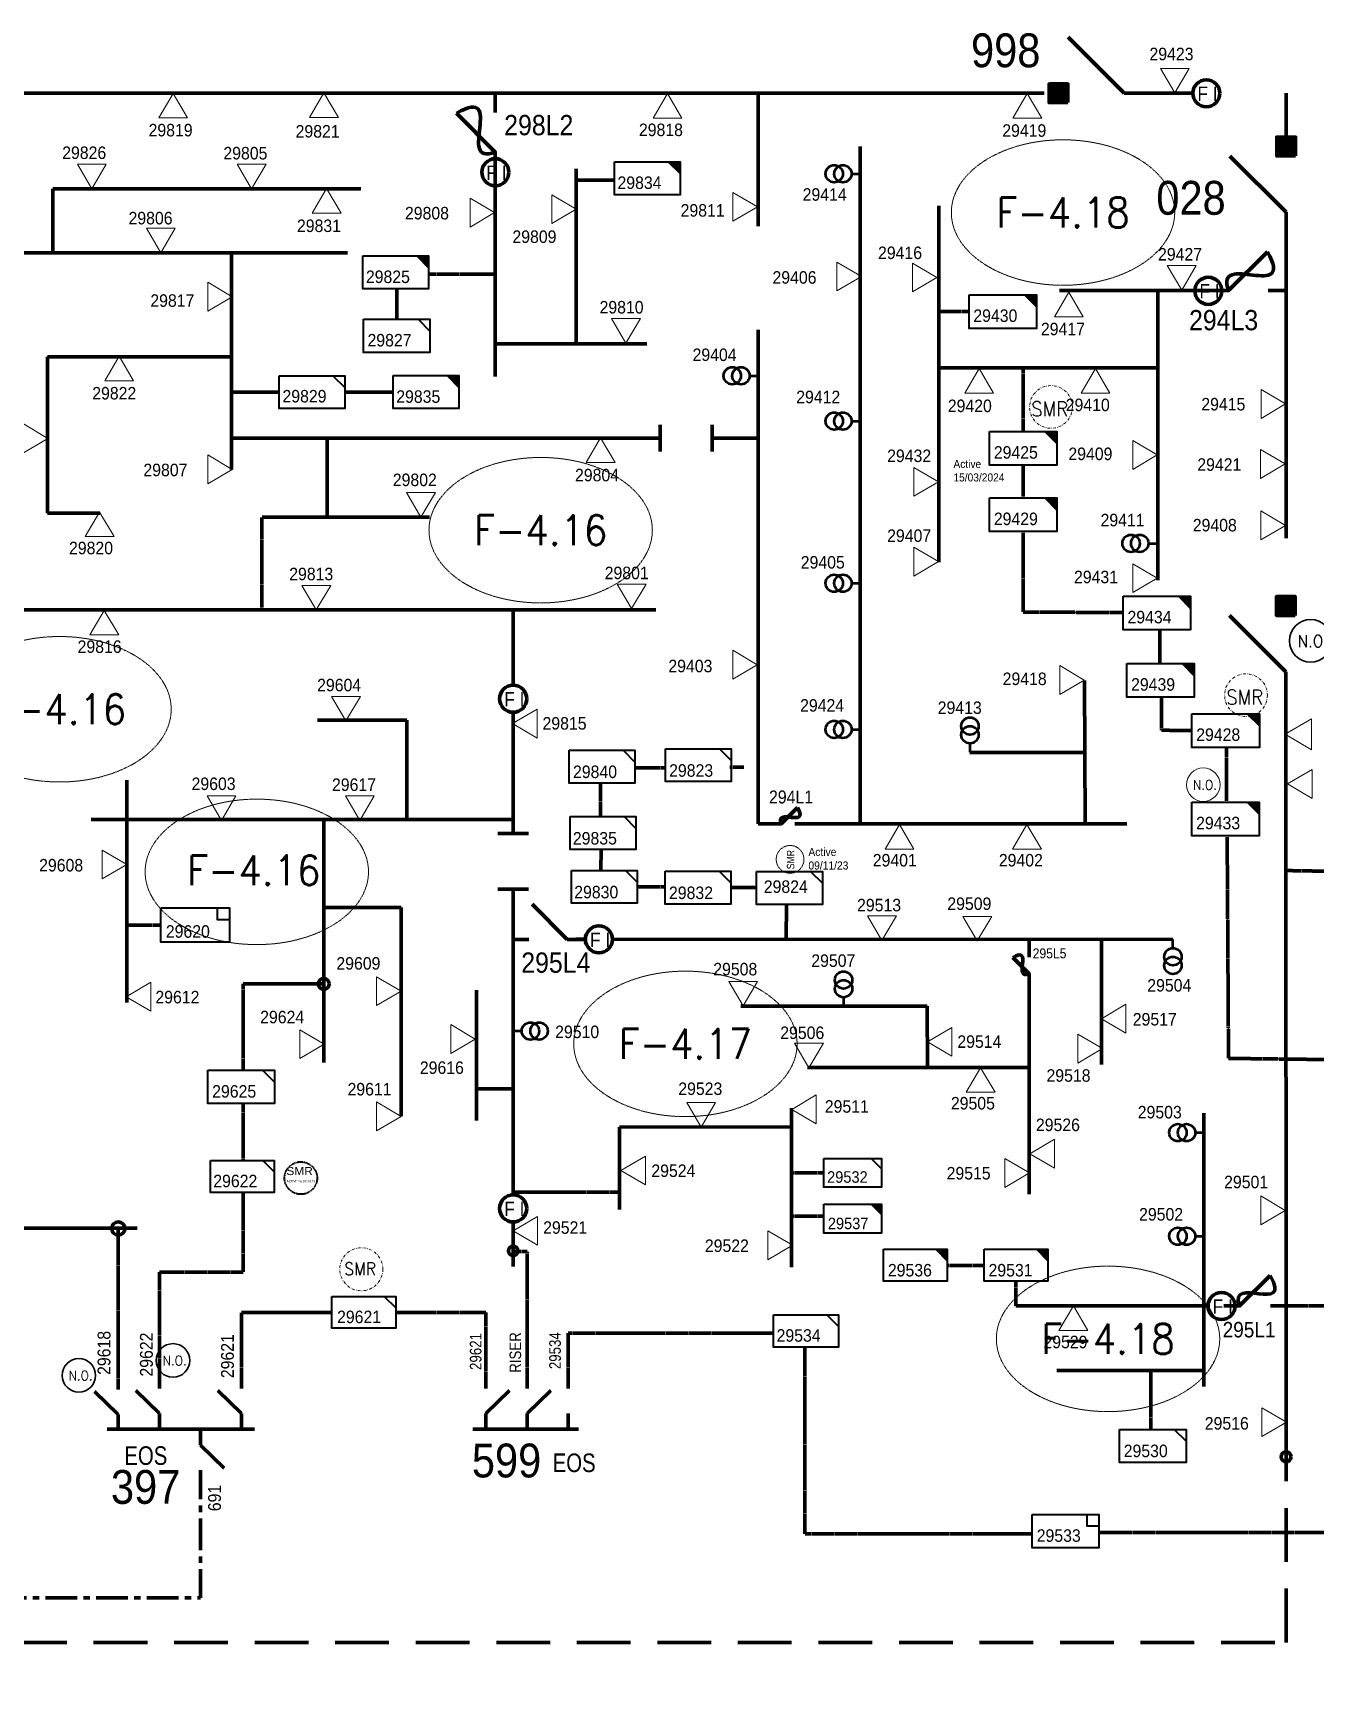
# Model space of a CAD drawing. Header units: metres. Extents: x 65984 to 144644, y -19036 to 23726.
# Drawn here: x 112278.5 to 112657.6, y 20995.5 to 21481.8 of the extents above; entities that cross this region are included whole.
import ezdxf
from ezdxf.enums import TextEntityAlignment as Align

# ---------------------------------------------------------------- set-up
doc = ezdxf.new("R2010")
doc.units = ezdxf.units.M
doc.header["$MEASUREMENT"] = 0
for name, pattern in [('( Center )', [2, 1.25, -0.25, 0.25, -0.25]), ('DGN Style 2', [0.023128, 0, -0.023128]), ('DGN Style 3', [0.013877, 0, -0.013877]), ('DGN Style 4', [1.6, 0.8, -0.4, 0, -0.4]), ('HIDDEN2', [2381.25, 1587.5, -793.75])]:
    doc.linetypes.add(name, pattern=pattern)
doc.layers.get('0').update_dxf_attribs({"color": 95, "lineweight": 40})
for name, color, linetype, lineweight in [('ABS', 7, 'Continuous', 40), ('ABS NUMBER', 112, 'Continuous', 30), ('d_eos', 111, 'Continuous', 40), ('d_eos no', 121, 'Continuous', 40), ('d_fco', 5, 'Continuous', 40), ('d_fco text', 95, 'Continuous', 40), ('d_oh branch', 94, 'Continuous', 40), ('d_switch', 95, 'Continuous', 40), ('d_tf', 1, 'Continuous', 40), ('d_tf no', 6, 'Continuous', 40), ('d_tf_200', 1, 'Continuous', 40), ('d_ug cable', 95, 'Continuous', 40), ('d_unit sub', 7, 'Continuous', 40), ('EARTH FAULT INDICATOR', 95, 'Continuous', 40), ('FDR  1  16', 234, 'Continuous', 40), ('FDR  2  07', 59, 'Continuous', 40), ('FDR  2  10', 251, 'Continuous', 40), ('fedr no', 95, 'Continuous', 40), ('Level 37', 7, 'Continuous', 0), ('O H MAIN FEEDER', 4, 'Continuous', 100), ('SW N O', 114, 'Continuous', 30)]:
    doc.layers.add(name, color=color, linetype=linetype, lineweight=lineweight)
doc.styles.add('NASKHF', font='naskhf.shx', dxfattribs={"height": 8})
doc.styles.get("Standard").update_dxf_attribs({"font": 'txt.shx'})
doc.styles.add('Style-Andalus', font='andlso.ttf')
doc.styles.add('Style-Arial', font='arial.ttf')
doc.styles.add('Style-ENGINEERING', font='ENGINEERING.shx')
doc.styles.add('Style-msdefault', font='msdefault.shx')
doc.styles.add('Style-simplex', font='simplex.shx')
doc.styles.add('Style-STANDARD', font='STANDARD.shx')

# ---------------------------------------------------------------- blocks, each defined once
blk = doc.blocks.new('TF_8')
at = {"color": 0, "linetype": 'ByBlock', "lineweight": -2}
blk.add_line((6.3, 4.95), (9.9, 1.35), dxfattribs=at)
blk.add_3dface([(-10.1, 4.95), (9.9, 4.95), (9.9, -5.05), (-10.1, -5.05)], dxfattribs=at)
blk = doc.blocks.new('exist.us-1000kva')
at = {"color": 0, "linetype": 'ByBlock', "lineweight": -2, "flags": 128}
blk.add_lwpolyline([(39.99, 12.92), (32.8, 20), (40, 20)], close=True, dxfattribs=at)
at = {"color": 0, "linetype": 'ByBlock', "lineweight": -2, "extrusion": (0, 0, -1)}
blk.add_solid([(-39.99, 12.92), (-32.8, 20), (-40, 20)], dxfattribs=at)
at = {"color": 0, "linetype": 'ByBlock', "lineweight": -2, "xscale": 2, "yscale": 2}
blk.add_blockref('TF_8', (20.2, 10.1), dxfattribs=at)
blk = doc.blocks.new('TFU_19')
at = {"layer": 'd_tf_200', "color": 3, "linetype": 'Continuous', "lineweight": 53}
blk.add_line((0, 10), (0, 0), dxfattribs=at)
for centre in [(0, 30), (0, 20)]:
    blk.add_circle(centre, 10, dxfattribs=at)
blk = doc.blocks.new('TFU_71')
at = {"layer": 'd_tf_200', "color": 251, "linetype": 'Continuous', "lineweight": 53}
blk.add_line((0, 10), (0, 0), dxfattribs=at)
for centre in [(0, 30), (0, 20)]:
    blk.add_circle(centre, 10, dxfattribs=at)
blk = doc.blocks.new('TF3')
at = {"color": 0, "linetype": 'ByBlock', "lineweight": -2}
for p, q in [((11.3, 9), (18.3, 9)), ((18.3, 9), (18.3, 2))]:
    blk.add_line(p, q, dxfattribs=at)
at = {"color": 0, "linetype": 'ByBlock', "lineweight": -2, "flags": 128}
blk.add_lwpolyline([(18.3, 2), (11.3, 2), (11.3, 9)], dxfattribs=at)
at = {"color": 0, "linetype": 'ByBlock', "lineweight": -2}
blk.add_3dface([(-21.7, 9), (18.3, 9), (18.3, -11), (-21.7, -11)], dxfattribs=at)
blk = doc.blocks.new('*U853')
at = {"layer": 'ABS', "color": 7, "linetype": 'Continuous', "lineweight": 211, "ltscale": 0.184103}
for p, q in [((-8.32, 9.06), (-8.32, 16.62)), ((-8.32, 9.06), (8.3, -7.56)), ((-8.32, -16.6), (-8.32, -9.05))]:
    blk.add_line(p, q, dxfattribs=at)
blk = doc.blocks.new('*U854')
at = {"layer": 'd_fco', "color": 251, "linetype": 'Continuous', "lineweight": 100}
blk.add_line((-4.6, 4.21), (-10.13, 4.21), dxfattribs=at)
at = {"layer": 'd_fco', "color": 251, "linetype": 'Continuous', "lineweight": 100, "flags": 128}
blk.add_lwpolyline([(13.02, 4.21), (7.07, 4.21), (-4.4, -7.26)], dxfattribs=at)
at = {"layer": 'd_fco', "color": 251, "linetype": 'Continuous', "lineweight": 100}
blk.add_open_spline([(-4.4, -7.26), (-13, 7.69), (11.58, -7.67), (7.07, 4.21)], degree=3, dxfattribs=at)
blk = doc.blocks.new('ABS2_1_1')
at = {"color": 0, "linetype": 'ByBlock', "lineweight": -2, "ltscale": 500}
for q in [(-29900, 43500), (0, 0)]:
    blk.add_line((0, 13600), q, dxfattribs=at)
at = {"color": 0, "linetype": 'ByBlock', "lineweight": -2, "ltscale": 500, "flags": 128}
for points in [[(5000, 43600), (-5000, 43600), (-5000, 53600), (5000, 53600)], [(3791, 49653), (3791, 49653), (3791, 49653)]]:
    blk.add_lwpolyline(points, close=True, dxfattribs=at)
at = {"color": 0, "linetype": 'ByBlock', "lineweight": -2, "ltscale": 500}
for points in [[(5000, 43600), (-5000, 43600), (5000, 53600), (-5000, 53600)], [(3791, 49653), (3791, 49653), (3791, 49653)]]:
    blk.add_solid(points, dxfattribs=at)
blk = doc.blocks.new('*U906')
at = {"layer": 'EARTH FAULT INDICATOR', "color": 2, "linetype": 'Continuous', "lineweight": 100}
blk.add_circle((0.02, 0.13), 4, dxfattribs=at)
at = {"layer": 'EARTH FAULT INDICATOR', "color": 2, "lineweight": 140, "style": 'Style-Andalus', "width": 0.9}
blk.add_text('F I', height=4.234, dxfattribs=at).set_placement((-2.61, 2.11), align=Align.TOP_LEFT)
blk = doc.blocks.new('*U892')
at = {"layer": 'SW N O', "color": 3}
blk.add_circle((0, 0), 16.8, dxfattribs=at)
at = {"layer": 'SW N O', "color": 3, "style": 'Style-STANDARD'}
blk.add_text('N.O.', height=9.6, dxfattribs=at).set_placement((1.7, -0.2), align=Align.MIDDLE_CENTER)
blk = doc.blocks.new('*U706')
at = {"layer": 'd_fco', "color": 3, "linetype": 'Continuous', "lineweight": 100}
blk.add_line((-4.6, 4.2), (-10.1, 4.2), dxfattribs=at)
at = {"layer": 'd_fco', "color": 3, "linetype": 'Continuous', "lineweight": 100, "flags": 128}
blk.add_lwpolyline([(13, 4.2), (7.1, 4.2), (-4.4, -7.3)], dxfattribs=at)
at = {"layer": 'd_fco', "color": 3, "linetype": 'Continuous', "lineweight": 100}
blk.add_open_spline([(-4.4, -7.3), (-13, 7.7), (11.6, -7.7), (7.1, 4.2)], degree=3, dxfattribs=at)
blk = doc.blocks.new('TRA1_593')
at = {"layer": 'd_tf', "color": 251, "linetype": 'Continuous', "lineweight": 0, "ltscale": 0.000426762, "flags": 128}
blk.add_lwpolyline([(10.1, -17.1), (0.1, -0.1), (-9.9, -17.1)], close=True, dxfattribs=at)
blk = doc.blocks.new('TRA1_592')
at = {"layer": 'd_tf', "color": 251, "linetype": 'Continuous', "lineweight": 0, "ltscale": 0.000426762, "xscale": 1.000046566207833, "yscale": 1.000046566207833, "zscale": 1.000046566207833, "rotation": 180}
blk.add_blockref('TRA1_593', (0, 0), dxfattribs=at)
blk = doc.blocks.new('TRA1_551')
at = {"layer": 'd_tf', "color": 3, "linetype": 'Continuous', "lineweight": 0, "ltscale": 0.000426762, "flags": 128}
blk.add_lwpolyline([(9.9, -17), (-0.1, 0), (-10.1, -17)], close=True, dxfattribs=at)
blk = doc.blocks.new('TRA1_550')
at = {"layer": 'd_tf', "color": 3, "linetype": 'Continuous', "lineweight": 0, "ltscale": 0.000426762, "xscale": 1.000046566207833, "yscale": 1.000046566207833, "zscale": 1.000046566207833, "rotation": 180}
blk.add_blockref('TRA1_551', (0, 0), dxfattribs=at)
blk = doc.blocks.new('TRA1_620')
at = {"layer": 'd_tf', "color": 251, "linetype": 'Continuous', "lineweight": 0, "ltscale": 0.000428743, "flags": 128}
blk.add_lwpolyline([(10, -17.1), (0, -0.1), (-10, -17.1)], close=True, dxfattribs=at)
blk = doc.blocks.new('TRA1_619')
at = {"layer": 'd_tf', "color": 251, "linetype": 'Continuous', "lineweight": 0, "ltscale": 0.000428743, "xscale": 1.000046566207833, "yscale": 1.000046566207833, "zscale": 1.000046566207833, "rotation": 180}
blk.add_blockref('TRA1_620', (0, 0), dxfattribs=at)
blk = doc.blocks.new('TRA1_622')
at = {"layer": 'd_tf', "color": 251, "linetype": 'Continuous', "lineweight": 0, "ltscale": 0.000447532, "flags": 128}
blk.add_lwpolyline([(10, -17.1), (0, -0.1), (-10, -17.1)], close=True, dxfattribs=at)
blk = doc.blocks.new('TRA1_621')
at = {"layer": 'd_tf', "color": 251, "linetype": 'Continuous', "lineweight": 0, "ltscale": 0.000447532, "xscale": 1.000046566207833, "yscale": 1.000046566207833, "zscale": 1.000046566207833, "rotation": 180}
blk.add_blockref('TRA1_622', (0, 0), dxfattribs=at)
blk = doc.blocks.new('TRA1_569')
at = {"layer": 'd_tf', "color": 1, "linetype": 'Continuous', "lineweight": 0, "ltscale": 0.000426762, "flags": 128}
blk.add_lwpolyline([(10, -17.1), (0, -0.1), (-10, -17.1)], close=True, dxfattribs=at)
blk = doc.blocks.new('TRA1_568')
at = {"layer": 'd_tf', "color": 1, "linetype": 'Continuous', "lineweight": 0, "ltscale": 0.000426762, "xscale": 1.000046566207833, "yscale": 1.000046566207833, "zscale": 1.000046566207833, "rotation": 180}
blk.add_blockref('TRA1_569', (0, 0), dxfattribs=at)
blk = doc.blocks.new('TRA1_710')
at = {"layer": 'd_tf', "color": 1, "linetype": 'Continuous', "lineweight": 0, "ltscale": 0.000426762, "flags": 128}
blk.add_lwpolyline([(10.1, -17), (0.1, 0), (-9.9, -17)], close=True, dxfattribs=at)
blk = doc.blocks.new('TRA1_709')
at = {"layer": 'd_tf', "color": 1, "linetype": 'Continuous', "lineweight": 0, "ltscale": 0.000426762, "xscale": 1.000046566207833, "yscale": 1.000046566207833, "zscale": 1.000046566207833, "rotation": 180}
blk.add_blockref('TRA1_710', (0, 0), dxfattribs=at)
blk = doc.blocks.new('TRA1_708')
at = {"layer": 'd_tf', "color": 1, "linetype": 'Continuous', "lineweight": 0, "ltscale": 0.000426762, "flags": 128}
blk.add_lwpolyline([(9.9, -17.1), (-0.1, -0.1), (-10.1, -17.1)], close=True, dxfattribs=at)
blk = doc.blocks.new('TRA1_707')
at = {"layer": 'd_tf', "color": 1, "linetype": 'Continuous', "lineweight": 0, "ltscale": 0.000426762, "xscale": 1.000046566207833, "yscale": 1.000046566207833, "zscale": 1.000046566207833, "rotation": 180}
blk.add_blockref('TRA1_708', (0, 0), dxfattribs=at)
blk = doc.blocks.new('*U1008')
at = {"layer": 'SW N O', "color": 3, "lineweight": 13, "ltscale": 0.426762}
blk.add_circle((0, 0), 16.8, dxfattribs=at)
at = {"layer": 'SW N O', "color": 3, "lineweight": 13, "style": 'Style-STANDARD'}
blk.add_text('N.O.', height=9.6, dxfattribs=at).set_placement((1.7, -0.2), align=Align.MIDDLE_CENTER)
blk = doc.blocks.new('*U3831')
at = {"color": 2, "linetype": 'DGN Style 3'}
blk.add_circle((0, 0), 40.1, dxfattribs=at)
at = {"color": 1, "style": 'Style-ENGINEERING', "width": 1.09375}
blk.add_text('SMR', height=20.04, dxfattribs=at).set_placement((29.5, 7.3), align=Align.RIGHT)
at = {"color": 7, "true_color": 0xffffff, "insert": (-35.1, -5.1), "char_height": 5.833, "width": 324.554, "attachment_point": 1}
blk.add_mtext('\\fCalibri|b0|i0|c178178|p39;ACTIVE 26.09.2023\\P', dxfattribs=at)

msp = doc.modelspace()

# ---------------------------------------------------------------- linework, layer by layer
at = {"layer": 'd_eos', "color": 7, "linetype": 'Continuous', "lineweight": 211, "ltscale": 0.638341}
for p, q in [((112303.73, 21080.86), (112303.73, 21083.68)), ((112315.87, 21081.15), (112315.87, 21083.98)), ((112340.16, 21081.15), (112340.16, 21083.98)), ((112412.43, 21081.15), (112412.43, 21083.98)), ((112424.57, 21081.15), (112424.57, 21083.98)), ((112436.71, 21081.15), (112436.71, 21083.98)), ((112303.73, 21073.41), (112296.73, 21080.21)), ((112315.87, 21073.71), (112308.87, 21080.5)), ((112340.16, 21073.71), (112333.16, 21080.51)), ((112412.43, 21073.71), (112419.43, 21080.51)), ((112424.57, 21073.71), (112431.57, 21080.5)), ((112303.73, 21068.76), (112303.73, 21073.41)), ((112315.87, 21069.06), (112315.87, 21073.71)), ((112340.16, 21069.06), (112340.16, 21073.71)), ((112412.43, 21069.06), (112412.43, 21073.71)), ((112424.57, 21069.06), (112424.57, 21073.71)), ((112436.71, 21069.06), (112436.71, 21073.71)), ((112300.4, 21069.06), (112344.04, 21069.06)), ((112328.02, 21069.06), (112328.02, 21064.41)), ((112439.78, 21069.06), (112408.55, 21069.06)), ((112328.02, 21064.41), (112335.02, 21057.62)), ((112328.02, 21056.97), (112328.02, 21054.14))]:
    msp.add_line(p, q, dxfattribs=at)
at = {"layer": 'd_oh branch', "color": 251, "linetype": 'Continuous', "lineweight": 100}
for p, q in [((112492.95, 21424.68), (112492.95, 21464)), ((112415.19, 21380.27), (112415.19, 21442.61)), ((112439.14, 21441.67), (112439.14, 21389.95)), ((112546.3, 21325.39), (112546.3, 21430.72)), ((112626.07, 21405.67), (112581.99, 21405.67)), ((112611.09, 21320.05), (112611.09, 21405.67)), ((112460.02, 21389.95), (112415.02, 21389.95)), ((112611.09, 21382.82), (112546.38, 21382.82)), ((112624.71, 21081.72), (112624.71, 21162.52)), ((112625.93, 21105.53), (112569.15, 21105.53)), ((112624.76, 21086.46), (112581.25, 21086.46))]:
    msp.add_line(p, q, dxfattribs=at)
at = {"layer": 'd_oh branch', "color": 3, "linetype": 'Continuous', "lineweight": 100}
for p, q in [((112523.08, 21248.05), (112523.08, 21448.26)), ((112492.95, 21248.02), (112492.95, 21394.07)), ((112479.36, 21358.13), (112479.36, 21366.02)), ((112492.95, 21362.08), (112479.36, 21362.08)), ((112589.65, 21248.05), (112589.43, 21290.42)), ((112555.5, 21269.17), (112589.54, 21269.17)), ((112492.95, 21248.02), (112497.23, 21248.02)), ((112503.72, 21248.02), (112601.92, 21248.02)), ((112424.99, 21228.71), (112415.98, 21228.71)), ((112420.49, 21228.57), (112420.49, 21138.36)), ((112439.03, 21213.9), (112441.84, 21213.9)), ((112440.43, 21213.9), (112441.84, 21213.9)), ((112449.84, 21213.9), (112615.54, 21213.86)), ((112573.01, 21213.86), (112573.01, 21210.94)), ((112594.43, 21214.29), (112594.43, 21176.86)), ((112409.59, 21198.9), (112409.59, 21160.37)), ((112573.01, 21202.94), (112573.01, 21138.57)), ((112487.75, 21194.16), (112542.88, 21194.16)), ((112542.96, 21175.81), (112542.88, 21194.16)), ((112573.01, 21175.99), (112507.53, 21175.99)), ((112409.59, 21169.73), (112420.49, 21169.73)), ((112502.8, 21164.01), (112502.8, 21117.02)), ((112451.89, 21158.41), (112502.8, 21158.43)), ((112451.89, 21158.41), (112451.89, 21134.05)), ((112420.49, 21130.36), (112420.49, 21117.19))]:
    msp.add_line(p, q, dxfattribs=at)
at = {"layer": 'd_oh branch', "color": 1, "linetype": 'Continuous', "lineweight": 100}
for p, q in [((112375.48, 21435.77), (112284.4, 21435.77)), ((112284.4, 21435.77), (112284.4, 21416.92)), ((112371.51, 21416.87), (112253.29, 21416.87)), ((112337.16, 21352.77), (112337.16, 21416.87)), ((112282.83, 21386.1), (112282.83, 21339.84)), ((112336.78, 21386.1), (112282.83, 21386.1)), ((112463.93, 21358.13), (112463.93, 21366.02)), ((112463.93, 21362.08), (112336.88, 21362.08)), ((112365.52, 21338.67), (112365.52, 21362.08)), ((112298.24, 21339.84), (112282.83, 21339.84)), ((112395.75, 21338.67), (112365.52, 21338.67)), ((112462.64, 21311.27), (112420.48, 21311.27)), ((112362.59, 21278.71), (112389.03, 21278.71)), ((112389.03, 21278.71), (112389.03, 21249.35)), ((112306.2, 21260.9), (112306.2, 21195.27)), ((112364.52, 21249.35), (112364.52, 21177.47)), ((112424.99, 21245.21), (112415.98, 21245.21)), ((112364.52, 21223.27), (112387.34, 21223.27)), ((112387.33, 21161.6), (112387.33, 21223.27))]:
    msp.add_line(p, q, dxfattribs=at)
at = {"layer": 'd_oh branch', "color": 1, "linetype": 'Continuous', "lineweight": 211}
for p, q in [((112420.48, 21311.27), (112250.59, 21311.27)), ((112420.49, 21311.27), (112420.49, 21289.01)), ((112420.49, 21281.01), (112420.49, 21245.21)), ((112295.67, 21249.37), (112420.49, 21249.35))]:
    msp.add_line(p, q, dxfattribs=at)
at = {"layer": 'd_oh branch', "color": 94, "linetype": 'Continuous', "lineweight": 100}
msp.add_line((112267.96, 21128.55), (112309.3, 21128.55), dxfattribs=at)
at = {"layer": 'd_oh branch', "color": 1, "linetype": 'Continuous', "lineweight": 100}
msp.add_circle((112364.48, 21200.7), 1.61, dxfattribs=at)
at = {"layer": 'd_oh branch', "color": 94, "linetype": 'Continuous', "lineweight": 100}
msp.add_circle((112303.73, 21128.42), 1.95, dxfattribs=at)
at = {"layer": 'd_oh branch', "color": 3, "linetype": 'Continuous', "lineweight": 100}
msp.add_circle((112420.49, 21121.82), 1.4, dxfattribs=at)
at = {"layer": 'd_ug cable', "color": 251, "linetype": 'DGN Style 3', "lineweight": 100}
for p, q in [((112450.4, 21438.28), (112439.14, 21438.28)), ((112414.96, 21410.48), (112395.47, 21410.48)), ((112386.05, 21406.21), (112386.05, 21397.23)), ((112555.29, 21399.46), (112546.3, 21399.46)), ((112571.32, 21364.01), (112571.32, 21382.82)), ((112571.3, 21354.05), (112571.3, 21344.37)), ((112571.3, 21334.41), (112571.25, 21310.65)), ((112571.25, 21310.65), (112600.56, 21310.48)), ((112611.65, 21305.29), (112611.65, 21295.61)), ((112612.15, 21285.27), (112612.15, 21275.59)), ((112612.13, 21275.69), (112620.8, 21275.65)), ((112631.43, 21270.5), (112631.43, 21254.83)), ((112631.59, 21244.08), (112631.99, 21178.65)), ((112649.02, 21234.23), (112677.57, 21233.74)), ((112631.99, 21178.7), (112683.51, 21178.09)), ((112548.84, 21117.5), (112559.7, 21117.5)), ((112569.15, 21105.53), (112569.15, 21112.82)), ((112669.69, 21105.53), (112648.78, 21105.53)), ((112608.99, 21069), (112608.99, 21086.46))]:
    msp.add_line(p, q, dxfattribs=at)
at = {"layer": 'd_ug cable', "color": 1, "linetype": 'DGN Style 3', "lineweight": 100}
for p, q in [((112351.25, 21375.67), (112336.99, 21375.67)), ((112370.68, 21375.67), (112384.99, 21375.67)), ((112316.29, 21218.13), (112306.16, 21218.13)), ((112364.52, 21200.72), (112340.65, 21200.72)), ((112340.65, 21200.72), (112340.65, 21175.21)), ((112340.65, 21165.36), (112340.65, 21148.6)), ((112340.65, 21139.08), (112340.65, 21115.56))]:
    msp.add_line(p, q, dxfattribs=at)
at = {"layer": 'd_ug cable', "color": 3, "linetype": 'DGN Style 3', "lineweight": 100}
for p, q in [((112465.49, 21264.6), (112456.52, 21264.6)), ((112446.32, 21260.09), (112446.32, 21250.37)), ((112457.19, 21229.41), (112465.2, 21229.41)), ((112492.11, 21229.19), (112484.86, 21229.19)), ((112501.34, 21224.23), (112501.15, 21213.65)), ((112512.31, 21144.88), (112502.8, 21144.88)), ((112452.01, 21139.17), (112420.52, 21139.17)), ((112512.31, 21132.03), (112502.8, 21132.03))]:
    msp.add_line(p, q, dxfattribs=at)
at = {"layer": 'd_ug cable', "color": 94, "linetype": 'DGN Style 3', "lineweight": 100}
msp.add_line((112303.73, 21083.23), (112303.73, 21128.55), dxfattribs=at)
at = {"layer": 'd_ug cable', "color": 1, "linetype": 'DGN Style 3', "lineweight": 100, "flags": 128}
for points in [[(112365.52, 21338.67), (112346.15, 21338.67), (112346.15, 21311.27)], [(112315.87, 21083.64), (112315.87, 21115.56), (112340.65, 21115.56)]]:
    msp.add_lwpolyline(points, dxfattribs=at)
at = {"layer": 'd_ug cable', "color": 3, "linetype": 'DGN Style 3', "lineweight": 100, "flags": 128}
for points in [[(112488.68, 21264.81), (112488.68, 21264.81), (112484.41, 21264.82)], [(112446.4, 21234.41), (112446.4, 21234.41), (112446.5, 21240.45)], [(112424.57, 21083.98), (112424.57, 21121.6), (112420.49, 21121.6)], [(112340.16, 21083.98), (112340.16, 21103.63), (112366.88, 21103.63)], [(112436.71, 21083.98), (112436.71, 21097.52), (112497.41, 21097.52)]]:
    msp.add_lwpolyline(points, dxfattribs=at)
at = {"layer": 'd_ug cable', "color": 3, "linetype": 'DGN Style 2', "lineweight": 100, "flags": 128}
msp.add_lwpolyline([(112385.86, 21103.63), (112412.43, 21103.63), (112412.43, 21083.98)], dxfattribs=at)
at = {"layer": 'd_ug cable', "color": 3, "linetype": 'DGN Style 3', "lineweight": 140, "flags": 128}
for points in [[(112573.94, 21038.16), (112506.7, 21038.16), (112506.7, 21093.3)], [(112686.73, 21056.97), (112686.73, 21038.55), (112593.68, 21038.55)]]:
    msp.add_lwpolyline(points, dxfattribs=at)
at = {"layer": 'd_ug cable', "color": 251, "linetype": 'HIDDEN2', "lineweight": 106, "ltscale": 0.01}
msp.add_lwpolyline([(111853.85, 20529.49), (112105.94, 20529.49), (112105.94, 21006.08), (112649.02, 21006.08), (112649.02, 21060.93)], dxfattribs=at)
at = {"layer": 'd_ug cable', "color": 2, "linetype": 'DGN Style 4', "lineweight": 13}
for centre, radius in [((112579.49, 21371.27), 6.32), ((112637.16, 21286.07), 6.32), ((112375.59, 21116.37), 6.36)]:
    msp.add_circle(centre, radius, dxfattribs=at)
at = {"layer": 'd_ug cable', "color": 2, "linetype": 'DGN Style 3', "lineweight": 13}
msp.add_circle((112502.36, 21237.54), 4.1, dxfattribs=at)
at = {"layer": 'FDR  1  16', "color": 3, "linetype": '( Center )', "lineweight": 140, "ltscale": 7.500037, "flags": 128}
msp.add_lwpolyline([(111933.11, 20498.27), (112095.51, 20498.27), (112095.51, 21019.22), (112328.02, 21019.22), (112328.02, 21054.14)], dxfattribs=at)
at = {"layer": 'FDR  2  07', "color": 251, "ltscale": 0.426762}
msp.add_line((112649.02, 21451.03), (112649.02, 21464.03), dxfattribs=at)
at = {"layer": 'FDR  2  10', "color": 1, "linetype": 'Continuous'}
msp.add_line((112420.49, 21266.69), (112420.49, 21245.66), dxfattribs=at)
at = {"layer": 'FDR  2  10', "color": 3, "linetype": 'DGN Style 3'}
msp.add_line((112440.9, 21214.01), (112440.9, 21213.92), dxfattribs=at)
at = {"layer": 'fedr no', "color": 82, "linetype": 'DGN Style 3', "lineweight": 13, "true_color": 0x1dc70e}
for centre in [(112583.06, 21428.74), (112428.61, 21334.84), (112286.35, 21281.91), (112344.68, 21233.84), (112471.41, 21182.99), (112596.37, 21095.79)]:
    msp.add_ellipse(centre, major_axis=(33.02, 0), ratio=0.651175, dxfattribs=at)
at = {"layer": 'O H MAIN FEEDER', "color": 251, "lineweight": 211, "ltscale": 0.498271}
for p, q in [((112649.02, 21451.03), (112649.02, 21464.03)), ((112649.02, 21332.5), (112649.02, 21421.25)), ((112649.02, 21060.93), (112648.94, 21285.44))]:
    msp.add_line(p, q, dxfattribs=at)
at = {"layer": 'O H MAIN FEEDER', "color": 251, "lineweight": 211, "ltscale": 0.498271, "flags": 128}
for points in [[(112577.47, 21464), (112120.26, 21464)], [(112621.44, 21464), (112607.97, 21464)]]:
    msp.add_lwpolyline(points, dxfattribs=at)
at = {"layer": 'O H MAIN FEEDER', "color": 251, "ltscale": 0.426762}
msp.add_circle((112649.02, 21060.93), 1.46, dxfattribs=at)

# ---------------------------------------------------------------- block references
at = {"color": 1, "xscale": 0.12, "yscale": 0.12, "zscale": 0.12}
msp.add_blockref('*U3831', (112357.7, 21143.33), dxfattribs=at)
at = {"layer": 'ABS', "color": 7, "linetype": 'Continuous', "lineweight": 211, "ltscale": 0.829472, "xscale": 0.000555747191877611, "zscale": 0.0003680335276451397}
for p, yscale, rotation in [((112608.72, 21464), -0.0005557471918776113, 270.0000000000002), ((112649.02, 21421.25), 0.000555747191877611, 359.9999999999998), ((112648.94, 21285.44), 0.000555747191877611, 359.9999999999998)]:
    msp.add_blockref('ABS2_1_1', p, dxfattribs=dict(at, yscale=yscale, rotation=rotation))
at = {"layer": 'ABS', "color": 7, "linetype": 'Continuous', "lineweight": 211, "ltscale": 0.184103, "extrusion": (0, 0, -1), "xscale": 0.6252736319818512, "yscale": 0.6252736319818512, "zscale": 0.6252736319818512, "rotation": 90.00000000000006}
msp.add_blockref('*U853', (-112430.8, 21219.1), dxfattribs=at)
at = {"layer": 'd_fco', "color": 251, "linetype": 'Continuous', "lineweight": 100}
for p, rotation in [((112410.98, 21453.67), 269.9999999995591), ((112639.07, 21409.88), 179.9999999995591)]:
    msp.add_blockref('*U854', p, dxfattribs=dict(at, rotation=rotation))
at = {"layer": 'd_fco', "color": 3, "linetype": 'Continuous', "lineweight": 100, "xscale": 0.4200096482884801, "yscale": 0.4200096482884801, "zscale": 0.4200096482884801}
for p, rotation in [((112502.7, 21249.79), 179.9999999995905), ((112571.24, 21206.68), 269.9999999995905)]:
    msp.add_blockref('*U706', p, dxfattribs=dict(at, rotation=rotation))
at = {"layer": 'd_fco', "color": 251, "linetype": 'Continuous', "lineweight": 100, "xscale": 0.7846168559865664, "yscale": 0.7846168559865664, "zscale": 0.7846168559865664, "rotation": 179.9999999995591}
msp.add_blockref('*U854', (112640.83, 21108.83), dxfattribs=at)
at = {"layer": 'd_tf', "color": 251, "linetype": 'Continuous', "lineweight": 0, "ltscale": 0.000426762, "xscale": 0.4267622666565712, "yscale": 0.4267622666565712, "zscale": 0.4267622666565712}
for p in [(112616.14, 21464.05), (112453.88, 21390.08)]:
    msp.add_blockref('TRA1_592', p, dxfattribs=at)
for p, rotation in [((112319.91, 21463.99), 180), ((112364.48, 21464.14), 180), ((112466.08, 21463.95), 180), ((112572.44, 21463.95), 180), ((112415.02, 21428.75), 89.99999999999999), ((112439.18, 21429.78), 89.99999999999999), ((112492.76, 21430.48), 89.99999999999999), ((112545.83, 21409.57), 89.99999999999999), ((112584.75, 21405.24), 180), ((112558.23, 21382.69), 180), ((112592.63, 21382.69), 180), ((112648.91, 21372.19), 89.99999999999999), ((112610.98, 21357.13), 89.99999999999999), ((112648.76, 21354.47), 89.99999999999999), ((112648.85, 21336.3), 89.99999999999999), ((112610.98, 21320.72), 89.99999999999999), ((112648.82, 21133.81), 89.99999999999999)]:
    msp.add_blockref('TRA1_592', p, dxfattribs=dict(at, rotation=rotation))
at = {"layer": 'd_tf', "color": 1, "linetype": 'Continuous', "lineweight": 0, "ltscale": 0.000426762, "xscale": 0.4267622666565712, "yscale": 0.4267622666565712, "zscale": 0.4267622666565712}
for name, p in [('TRA1_568', (112295.9, 21435.7)), ('TRA1_568', (112343.14, 21435.7)), ('TRA1_709', (112316.34, 21416.85)), ('TRA1_709', (112393.25, 21338.69)), ('TRA1_709', (112362.32, 21311.25)), ('TRA1_709', (112455.54, 21311.68)), ('TRA1_709', (112371.09, 21278.45)), ('TRA1_709', (112334.29, 21249.03)), ('TRA1_709', (112375.19, 21249.03))]:
    msp.add_blockref(name, p, dxfattribs=at)
at = {"layer": 'd_tf', "color": 1, "linetype": 'Continuous', "lineweight": 0, "ltscale": 0.000426762, "extrusion": (0, 0, -1), "xscale": 0.4267622666565712, "yscale": 0.4267622666565712, "zscale": 0.4267622666565712, "rotation": 180}
msp.add_blockref('TRA1_709', (-112365.35, 21435.83), dxfattribs=at)
at = {"layer": 'd_tf', "color": 3, "linetype": 'Continuous', "lineweight": 0, "ltscale": 0.000426762, "xscale": 0.4267622666565712, "yscale": 0.4267622666565712, "zscale": 0.4267622666565712}
for p, rotation in [((112523.48, 21409.78), 89.99999999999999), ((112492.65, 21295.02), 89.99999999999999), ((112589.35, 21290.51), 89.99999999999999), ((112534.75, 21247.81), 180), ((112572.44, 21247.81), 180), ((112594.39, 21190.48), 270), ((112409.27, 21184.39), 89.99999999999999), ((112542.97, 21183.64), 270), ((112594.69, 21181.54), 89.99999999999999), ((112558.73, 21175.96), 180), ((112502.84, 21163.68), 270), ((112573.29, 21150.57), 270), ((112452.34, 21145.6), 270), ((112573.11, 21144.79), 89.99999999999999), ((112420.44, 21127.77), 270)]:
    msp.add_blockref('TRA1_550', p, dxfattribs=dict(at, rotation=rotation))
at = {"layer": 'd_tf', "color": 251, "linetype": 'Continuous', "lineweight": 0, "ltscale": 0.000426762, "extrusion": (0, 0, -1), "xscale": 0.4267622666565712, "yscale": 0.4267622666565712, "zscale": 0.4267622666565712}
msp.add_blockref('TRA1_592', (-112618.12, 21405.79), dxfattribs=at)
at = {"layer": 'd_tf', "color": 1, "linetype": 'Continuous', "lineweight": 0, "ltscale": 0.000426762, "xscale": 0.4267622666565712, "yscale": 0.4267622666565712, "zscale": 0.4267622666565712}
for name, p, rotation in [('TRA1_709', (112337.44, 21403.89), 89.99999999999999), ('TRA1_707', (112304.04, 21386.3), 180), ('TRA1_568', (112282.96, 21361.99), 89.99999999999999), ('TRA1_709', (112446.28, 21362.11), 180), ('TRA1_709', (112337.44, 21352.86), 89.99999999999999), ('TRA1_568', (112298.2, 21340.25), 180), ('TRA1_709', (112299.54, 21311.12), 180), ('TRA1_707', (112420.23, 21277.72), 270), ('TRA1_709', (112306.22, 21236.06), 89.99999999999999), ('TRA1_707', (112306.02, 21196.98), 270), ('TRA1_707', (112387.36, 21198.55), 89.99999999999999), ('TRA1_707', (112364.68, 21182.88), 89.99999999999999), ('TRA1_709', (112387.36, 21161.6), 89.99999999999999)]:
    msp.add_blockref(name, p, dxfattribs=dict(at, rotation=rotation))
at = {"layer": 'd_tf', "color": 251, "linetype": 'Continuous', "lineweight": 0, "ltscale": 0.000426762, "extrusion": (0, 0, -1), "xscale": 0.4267622666565712, "yscale": 0.4267622666565712, "zscale": 0.4267622666565712}
for p, rotation in [((-112546.24, 21349.11), 270), ((-112546.24, 21325.51), 270), ((-112586.17, 21105.56), 180), ((-112649.15, 21071.13), 270)]:
    msp.add_blockref('TRA1_592', p, dxfattribs=dict(at, rotation=rotation))
at = {"layer": 'd_tf', "color": 251, "linetype": 'Continuous', "lineweight": 0, "ltscale": 0.000447532, "xscale": 0.4579167651373818, "yscale": 0.4579167651373818, "zscale": 0.4579167651373818, "rotation": 270}
msp.add_blockref('TRA1_621', (112648.72, 21274.54), dxfattribs=at)
at = {"layer": 'd_tf', "color": 251, "linetype": 'Continuous', "lineweight": 0, "ltscale": 0.000428743, "xscale": 0.4264374502430938, "yscale": 0.4264374502430938, "zscale": 0.4264374502430938, "rotation": 270}
msp.add_blockref('TRA1_619', (112649.43, 21259.84), dxfattribs=at)
at = {"layer": 'd_tf', "color": 3, "linetype": 'Continuous', "lineweight": 0, "ltscale": 0.000426762, "xscale": 0.4267622666565712, "yscale": 0.4267622666565712, "zscale": 0.4267622666565712}
for p in [(112529.48, 21213.6), (112557.65, 21213.44), (112488.44, 21194.2), (112507.88, 21175.9), (112476.03, 21158.4)]:
    msp.add_blockref('TRA1_550', p, dxfattribs=at)
at = {"layer": 'd_tf', "color": 3, "linetype": 'Continuous', "lineweight": 0, "ltscale": 0.000426762, "extrusion": (0, 0, -1), "xscale": 0.4267622666565712, "yscale": 0.4267622666565712, "zscale": 0.4267622666565712, "rotation": 270}
msp.add_blockref('TRA1_550', (-112503.05, 21123.49), dxfattribs=at)
at = {"layer": 'd_tf_200', "color": 3, "linetype": 'Continuous', "lineweight": 53, "xscale": 0.2560573599939425, "yscale": 0.2560573599939425, "zscale": 0.2560573599939425}
for p, rotation in [((112523.08, 21440.19), 89.99999999999987), ((112492.95, 21380.48), 89.99999999999987), ((112523.08, 21367.08), 89.99999999999987), ((112523.08, 21319.15), 89.99999999999987), ((112523.08, 21275.96), 89.99999999999987), ((112555.54, 21269.24), 359.9999999999999), ((112615.54, 21213.86), 179.9999999999999), ((112518.16, 21194.19), 359.9999999999999), ((112420.47, 21186.79), 269.9999999999998)]:
    msp.add_blockref('TFU_19', p, dxfattribs=dict(at, rotation=rotation))
at = {"layer": 'd_tf_200', "color": 251, "linetype": 'Continuous', "lineweight": 53, "xscale": 0.2560573599939425, "yscale": 0.2560573599939425, "zscale": 0.2560573599939425, "rotation": 89.99999999999987}
for p in [(112610.85, 21330.95), (112624.7, 21156.75), (112624.7, 21126.14)]:
    msp.add_blockref('TFU_71', p, dxfattribs=at)
at = {"layer": 'd_unit sub', "color": 251, "linetype": 'Continuous', "lineweight": 40, "zscale": 0.4267622666565712, "rotation": 359.9999999999999}
for p, xscale, yscale in [((112450.4, 21434.01), 0.4861331726754336, 0.4861331726754336), ((112376.01, 21406.21), 0.4861331726754336, 0.4861331726754336), ((112555.29, 21394.48), 0.4979790492813775, 0.4979790492813775), ((112561.34, 21334.41), 0.4979790492813775, 0.4979790492813775), ((112600.87, 21305.36), 0.4979790492813775, 0.4979790492813775), ((112601.93, 21285.46), 0.4979790492813775, 0.4979790492813775), ((112621.16, 21244.48), 0.4979790492813775, 0.4979790492813775), ((112529.94, 21112.82), 0.472386837946945, 0.472386837946945), ((112559.7, 21112.82), 0.472386837946945, 0.472386837946945)]:
    msp.add_blockref('exist.us-1000kva', p, dxfattribs=dict(at, xscale=xscale, yscale=yscale))
at = {"layer": 'd_unit sub', "color": 251, "linetype": 'Continuous', "lineweight": 40, "zscale": 0.4267622666565712}
for p, xscale, yscale in [((112386.15, 21392.36), 0.9833614134202707, 0.9833614134202707), ((112609.72, 21064.18), 0.9831144779131443, 0.9831144779131443)]:
    msp.add_blockref('TF_8', p, dxfattribs=dict(at, xscale=xscale, yscale=yscale))
at = {"layer": 'd_unit sub', "color": 1, "linetype": 'Continuous', "lineweight": 40, "zscale": 0.4267622666565712}
for p, xscale, yscale in [((112361.06, 21375.71), 0.9712676736617245, 0.9712676736617245), ((112340.17, 21170.35), 0.9832808977594591, 0.9832808977594591)]:
    msp.add_blockref('TF_8', p, dxfattribs=dict(at, xscale=xscale, yscale=yscale))
at = {"layer": 'd_unit sub', "color": 1, "linetype": 'Continuous', "lineweight": 40, "rotation": 359.9999999999999}
for name, p, xscale, yscale, zscale in [('exist.us-1000kva', (112384.99, 21370.8), 0.4861331726754336, 0.4861331726754336, 0.4267622666565712), ('TF3', (112327.31, 21218.64), 0.5078744752384451, 0.5078744752384451, 0.1300771388769227)]:
    msp.add_blockref(name, p, dxfattribs=dict(at, xscale=xscale, yscale=yscale, zscale=zscale))
at = {"layer": 'd_unit sub', "color": 2, "linetype": 'Continuous', "lineweight": 40, "xscale": 0.4979790492813775, "yscale": 0.4979790492813775, "zscale": 0.4267622666565712, "rotation": 359.9999999999999}
for p in [(112561.34, 21354.05), (112621.19, 21270.63)]:
    msp.add_blockref('exist.us-1000kva', p, dxfattribs=at)
at = {"layer": 'd_unit sub', "color": 3, "linetype": 'Continuous', "lineweight": 40, "zscale": 0.4267622666565712}
for p, xscale, yscale in [((112446.85, 21265), 0.9734468473188496, 0.9734468473188496), ((112475.32, 21265.44), 0.9734468473188496, 0.9734468473188496), ((112447.14, 21245.37), 0.9734468473188496, 0.9734468473188496), ((112447.55, 21229.46), 0.9734468473188496, 0.9734468473188496), ((112475.23, 21229.24), 0.9734468473188496, 0.9734468473188496), ((112520.93, 21144.92), 0.8535245333131425, 0.8535245333131425), ((112507.15, 21098.17), 0.9642938173338952, 0.9642938173338952)]:
    msp.add_blockref('TF_8', p, dxfattribs=dict(at, xscale=xscale, yscale=yscale))
at = {"layer": 'd_unit sub', "color": 2, "linetype": 'Continuous', "lineweight": 40, "zscale": 0.4267622666565712}
for p, xscale, yscale in [((112502.29, 21229.14), 0.9734468473188496, 0.9734468473188496), ((112340.48, 21143.85), 0.9416962855305909, 0.9416962855305909), ((112376.42, 21103.68), 0.9448596393512041, 0.9448596393512041)]:
    msp.add_blockref('TF_8', p, dxfattribs=dict(at, xscale=xscale, yscale=yscale))
at = {"layer": 'd_unit sub', "color": 3, "linetype": 'Continuous', "lineweight": 40, "rotation": 359.9999999999999}
for name, p, xscale, yscale, zscale in [('exist.us-1000kva', (112512.31, 21127.08), 0.4267622666571532, 0.4267622666571532, 0.4267622666571532), ('TF3', (112584.62, 21039.41), 0.4925018765031802, 0.4925018765031802, 0.1300771388769227)]:
    msp.add_blockref(name, p, dxfattribs=dict(at, xscale=xscale, yscale=yscale, zscale=zscale))
at = {"layer": 'EARTH FAULT INDICATOR', "color": 2, "linetype": 'Continuous', "lineweight": 100}
for p in [(112625.42, 21463.87), (112415.17, 21440.52), (112626, 21405.47), (112420.46, 21284.88), (112445.81, 21213.76), (112420.46, 21134.22), (112629.91, 21105.39)]:
    msp.add_blockref('*U906', p, dxfattribs=at)
at = {"layer": 'SW N O', "color": 3}
for p, xscale, yscale, zscale in [((112656.29, 21302.13), 0.3745213096084339, 0.3745213096084339, 0.3745213096084339), ((112319.9, 21089.42), 0.2950694635422144, 0.2950694635422144, 0.2950694635422144), ((112292.07, 21084.99), 0.2950694635422144, 0.2950694635422144, 0.2950694635422144)]:
    msp.add_blockref('*U892', p, dxfattribs=dict(at, xscale=xscale, yscale=yscale, zscale=zscale))
at = {"layer": 'SW N O', "color": 3, "lineweight": 13, "xscale": 0.2950694635422144, "yscale": 0.2950694635422144, "zscale": 0.2950694635422144}
msp.add_blockref('*U1008', (112624.52, 21259.6), dxfattribs=at)

# ---------------------------------------------------------------- texts
at = {"layer": 'ABS NUMBER', "color": 7, "lineweight": 140, "style": 'Style-Arial', "width": 0.88}
for s, p in [('998', (112555.86, 21481.69)), ('028', (112610.65, 21438.09))]:
    msp.add_text(s, height=10, dxfattribs=at).set_placement(p, align=Align.TOP_LEFT)
at = {"layer": 'd_eos no', "color": 7, "linetype": 'Continuous', "lineweight": 53, "style": 'Style-msdefault', "width": 0.818182}
msp.add_text('EOS', height=5.5, dxfattribs=at).set_placement((112305.51, 21064.04), align=Align.TOP_LEFT)
at = {"layer": 'd_eos no', "color": 7, "linetype": 'Continuous', "lineweight": 140, "style": 'Style-Arial', "width": 0.88}
msp.add_text('599', height=10, dxfattribs=at).set_placement((112408.27, 21054.84))
at = {"layer": 'd_eos no', "color": 7, "linetype": 'Continuous', "lineweight": 53, "style": 'Style-msdefault', "width": 0.818182}
msp.add_text('EOS', height=5.5, dxfattribs=at).set_placement((112432.15, 21056.41))
at = {"layer": 'd_eos no', "color": 7, "linetype": 'Continuous', "lineweight": 140, "style": 'Style-Arial', "width": 0.88}
msp.add_text('397', height=10, dxfattribs=at).set_placement((112301.55, 21057.03), align=Align.TOP_LEFT)
at = {"layer": 'd_fco text', "color": 251, "linetype": 'Continuous', "lineweight": 80, "style": 'Style-msdefault', "width": 0.916667}
for s, height, p in [('298L2', 6, (112417.82, 21457.59)), ('294L3', 6, (112620.31, 21399.94)), ('295L1', 4.586, (112630.25, 21100.8))]:
    msp.add_text(s, height=height, dxfattribs=at).set_placement(p, align=Align.TOP_LEFT)
at = {"layer": 'd_fco text', "color": 3, "linetype": 'Continuous', "lineweight": 80, "style": 'Style-msdefault', "width": 0.916667}
for s, height, p in [('294L1', 3.831, (112496.12, 21257.89)), ('295L4', 6, (112422.87, 21210.02)), ('295L5', 2.926, (112574.09, 21211.22))]:
    msp.add_text(s, height=height, dxfattribs=at).set_placement(p, align=Align.TOP_LEFT)
at = {"layer": 'd_switch', "color": 3, "linetype": 'Continuous', "lineweight": 30, "style": 'Style-ENGINEERING', "width": 0.921053}
for s, p in [('29618', (112297.6, 21085.13)), ('29622', (112310.13, 21084.64)), ('29621', (112334.1, 21084.18)), ('691', (112330.28, 21044.85))]:
    msp.add_text(s, height=3.8, rotation=90, dxfattribs=at).set_placement(p, align=Align.TOP_LEFT)
at = {"layer": 'd_switch', "color": 3, "linetype": 'Continuous', "lineweight": 30, "style": 'Style-ENGINEERING', "width": 0.857143}
for s, p in [('29621', (112407.67, 21097.53)), ('RISER', (112419.4, 21097.77)), ('29534', (112431.14, 21097.77))]:
    msp.add_text(s, height=3.43, rotation=90, dxfattribs=at).set_placement(p, align=Align.TOP_RIGHT)
at = {"layer": 'd_tf no', "color": 251, "linetype": 'Continuous', "lineweight": 40, "style": 'Style-msdefault', "width": 0.945946}
for s, p in [('29423', (112608.62, 21477.47)), ('29819', (112312.68, 21454.95)), ('29821', (112356.15, 21454.6)), ('29818', (112457.66, 21455.04)), ('29419', (112565.09, 21454.83)), ('29834', (112451.32, 21439.4)), ('29808', (112388.48, 21430.41)), ('29811', (112469.99, 21431.23)), ('29809', (112420.26, 21423.45)), ('29416', (112528.36, 21418.69)), ('29427', (112611.15, 21418.26)), ('29825', (112376.93, 21411.6)), ('29810', (112446.02, 21402.6)), ('29430', (112556.54, 21400.11)), ('29417', (112576.52, 21396.16)), ('29827', (112377.41, 21392.85)), ('29415', (112623.95, 21373.94)), ('29420', (112548.99, 21373.45)), ('29410', (112583.86, 21373.73)), ('29409', (112584.65, 21359.26)), ('29421', (112622.76, 21356.1)), ('29429', (112562.6, 21340.04)), ('29411', (112594.15, 21339.68)), ('29408', (112621.42, 21338.18)), ('29431', (112586.31, 21322.86)), ('29434', (112602.12, 21311)), ('29439', (112603.18, 21291.09)), ('29433', (112622.41, 21250.12)), ('29503', (112605.15, 21164.66)), ('29501', (112630.69, 21144.02)), ('29502', (112605.55, 21134.47)), ('29536', (112531.27, 21117.94)), ('29531', (112561.03, 21117.94)), ('29529', (112577.26, 21096.73)), ('29516', (112624.97, 21072.67)), ('29530', (112601, 21064.53))]:
    msp.add_text(s, height=3.7, dxfattribs=at).set_placement(p, align=Align.TOP_LEFT)
at = {"layer": 'd_tf no', "color": 1, "linetype": 'Continuous', "lineweight": 40, "style": 'Style-msdefault', "width": 0.945946}
for s, p in [('29826', (112287.14, 21448.27)), ('29805', (112334.8, 21448.14)), ('29806', (112306.75, 21428.94)), ('29831', (112356.55, 21426.68)), ('29817', (112313.2, 21404.57)), ('29822', (112296.02, 21377.18)), ('29829', (112352.27, 21376.3)), ('29835', (112385.91, 21376.19)), ('29807', (112311.15, 21354.5)), ('29802', (112384.89, 21351.57)), ('29804', (112438.77, 21352.99)), ('29820', (112289.15, 21331.43)), ('29813', (112354.26, 21323.74)), ('29801', (112447.54, 21324.06)), ('29816', (112291.69, 21302.27)), ('29604', (112362.51, 21290.91)), ('29815', (112429.16, 21279.6)), ('29603', (112325.39, 21261.73)), ('29617', (112366.91, 21261.46)), ('29608', (112280.32, 21237.66)), ('29620', (112317.78, 21218.07)), ('29609', (112368.21, 21208.64)), ('29612', (112314.69, 21198.67)), ('29624', (112345.67, 21192.77)), ('29625', (112331.48, 21170.81)), ('29611', (112371.5, 21171.45))]:
    msp.add_text(s, height=3.7, dxfattribs=at).set_placement(p, align=Align.TOP_LEFT)
at = {"layer": 'd_tf no', "color": 3, "linetype": 'Continuous', "lineweight": 40, "style": 'Style-msdefault', "width": 0.945946}
for s, height, p in [('29414', 3.7, (112506.07, 21435.93)), ('29406', 3.7, (112497.15, 21411.41)), ('29404', 3.7, (112473.52, 21388.55)), ('29412', 3.7, (112504.17, 21376.08)), ('29405', 3.7, (112505.51, 21327.19)), ('29403', 3.7, (112466.37, 21296.54)), ('29418', 3.7, (112565.21, 21292.76)), ('29424', 3.7, (112505.32, 21284.9)), ('29413', 3.7, (112546.01, 21284.23)), ('29840', 3.7, (112438.17, 21265.27)), ('29823', 3.7, (112466.59, 21265.66)), ('29835', 3.7, (112438.13, 21245.62)), ('29401', 3.7, (112526.8, 21239.13)), ('29402', 3.7, (112564.08, 21239.13)), ('29830', 3.7, (112438.54, 21229.71)), ('29832', 3.7, (112466.55, 21229.5)), ('29513', 3.7, (112522.16, 21225.87)), ('29509', 3.7, (112548.85, 21226.28)), ('29507', 3.7, (112508.63, 21209.46)), ('29508', 3.7, (112479.64, 21206.94)), ('29504', 3.7, (112607.97, 21202.16)), ('29517', 3.7, (112603.68, 21192.11)), ('29510', 3.7, (112432.89, 21188.4)), ('29506', 3.7, (112499.45, 21188.13)), ('29514', 3.7, (112551.82, 21185.52)), ('29616', 3.7, (112392.89, 21177.82)), ('29518', 3.7, (112578.17, 21175.5)), ('29523', 3.7, (112469.3, 21171.58)), ('29511', 3.7, (112512.62, 21166.35)), ('29505', 3.7, (112549.9, 21167.3)), ('29526', 3.7, (112575.04, 21160.91)), ('29524', 3.7, (112461.34, 21147.35)), ('29532', 3.412, (112513.3, 21145.35)), ('29515', 3.7, (112548.64, 21146.61)), ('29537', 3.412, (112513.52, 21131.62)), ('29521', 3.7, (112429.34, 21130.55)), ('29522', 3.7, (112477.16, 21125.18)), ('29534', 3.7, (112498.37, 21098.65)), ('29533', 3.7, (112575.28, 21039.5))]:
    msp.add_text(s, height=height, dxfattribs=at).set_placement(p, align=Align.TOP_LEFT)
at = {"layer": 'd_tf no', "color": 1, "linetype": 'Continuous', "lineweight": 13, "style": 'Style-simplex', "width": 0.909091}
for height, p in [(4.299, (112579.11, 21370.69)), (4.299, (112636.78, 21285.49)), (3.709, (112375.24, 21116.5))]:
    msp.add_text('SMR', height=height, dxfattribs=at).set_placement(p, align=Align.MIDDLE_CENTER)
at = {"layer": 'd_tf no', "color": 121, "linetype": 'Continuous', "lineweight": 40, "style": 'Style-msdefault', "width": 0.945946}
for s, p in [('29425', (112562.6, 21359.68)), ('29622', (112331.81, 21144.31))]:
    msp.add_text(s, height=3.7, dxfattribs=at).set_placement(p, align=Align.TOP_LEFT)
at = {"layer": 'd_tf no', "color": 251, "linetype": 'Continuous', "lineweight": 40, "style": 'Style-msdefault', "width": 0.945946}
for s, p in [('29432', (112544.07, 21358.68)), ('29407', (112544.07, 21335.08))]:
    msp.add_text(s, height=3.7, dxfattribs=at).set_placement(p, align=Align.TOP_RIGHT)
at = {"layer": 'd_tf no', "color": 2, "linetype": 'Continuous', "lineweight": 40, "style": 'Style-msdefault', "width": 0.945946}
for s, p in [('29428', (112622.44, 21276.26)), ('29824', (112494.58, 21231.32)), ('29621', (112368.41, 21104.14))]:
    msp.add_text(s, height=3.7, dxfattribs=at).set_placement(p, align=Align.TOP_LEFT)
at = {"layer": 'd_tf no', "color": 121, "linetype": 'DGN Style 3', "lineweight": 13, "attachment_point": 1, "style": 'NASKHF'}
for s, insert, char_height in [('\\Fmsdefault;\\H1x;\\W0.945946;Active \\P15/03/2024', (112550.66, 21355.6), 2.381), ('\\Fmsdefault;\\H1x;\\W0.945946;Active \\P09/11/23', (112507.78, 21240.93), 2.4004)]:
    msp.add_mtext(s, dxfattribs=dict(at, insert=insert, char_height=char_height))
at = {"layer": 'fedr no', "color": 6, "linetype": 'Continuous', "lineweight": 40, "char_height": 8.852, "attachment_point": 5, "style": 'Style-STANDARD'}
for s, insert in [('F-4.18', (112583.06, 21428.74)), ('F-4.16', (112428.61, 21334.84)), ('F-4.16', (112286.35, 21281.91)), ('F-4.16', (112343.79, 21234.3)), ('F-4.17', (112471.41, 21182.99)), ('F-4.18', (112596.37, 21095.79))]:
    msp.add_mtext(s, dxfattribs=dict(at, insert=insert))
at = {"layer": 'Level 37', "color": 1, "linetype": 'Continuous', "lineweight": 13, "style": 'Style-msdefault', "width": 0.86}
msp.add_text('SMR', height=2.234, rotation=89.9996, dxfattribs=at).set_placement((112503.63, 21240.31), align=Align.RIGHT)

doc.saveas('drawing.dxf')
